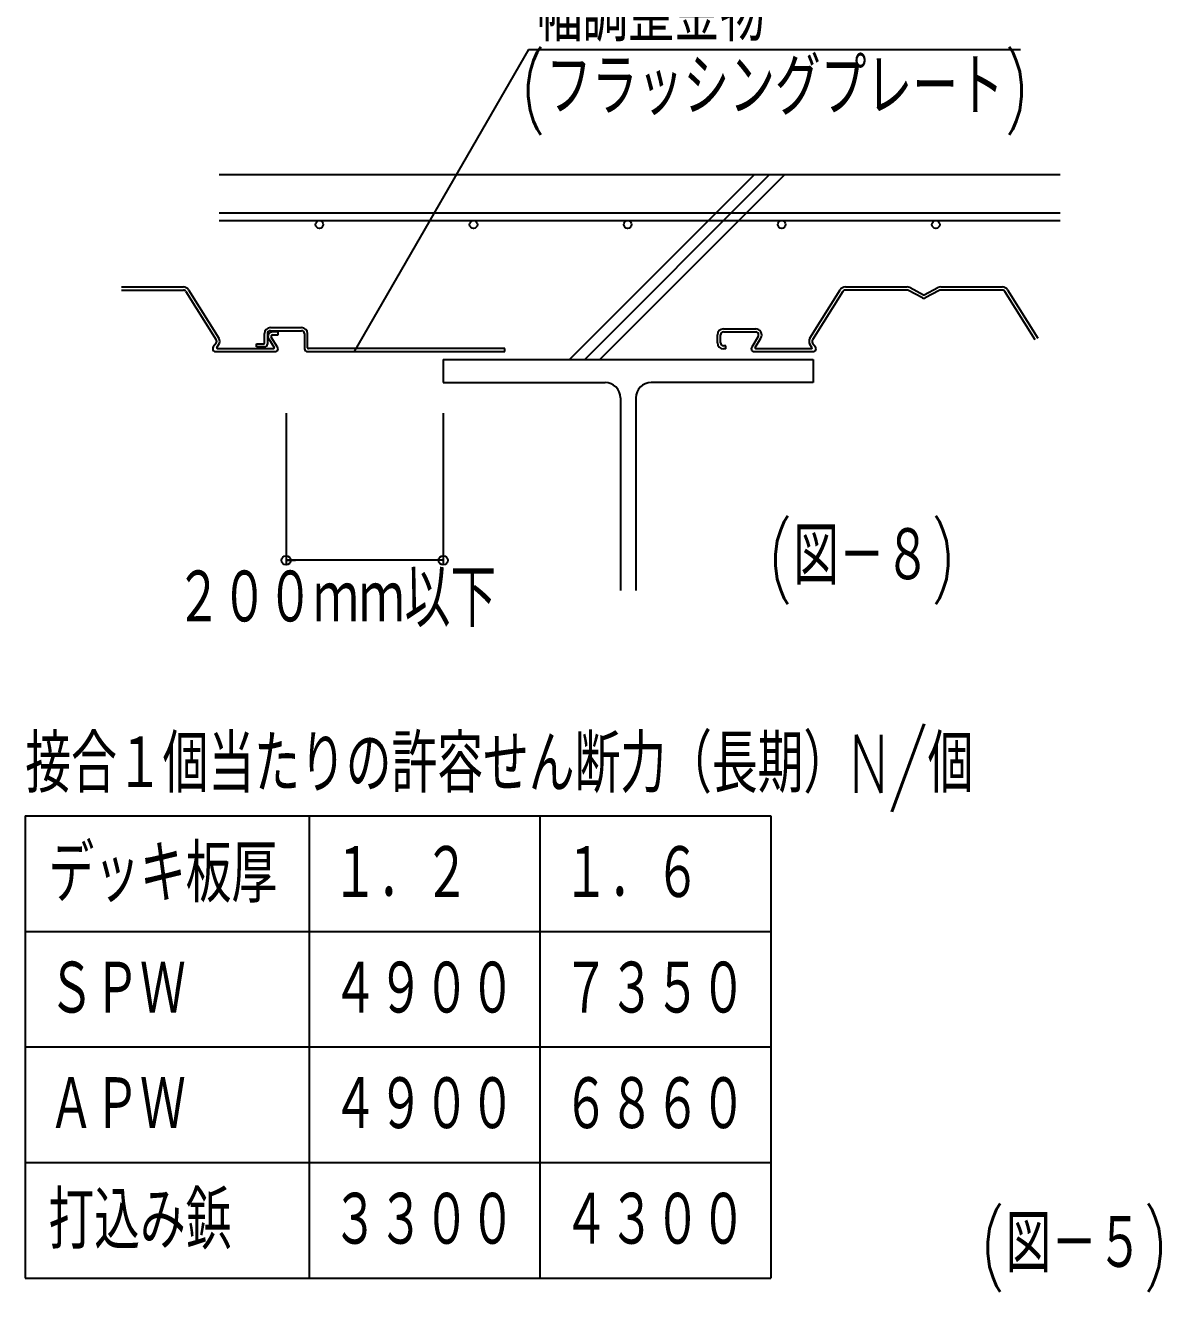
# Model space of a CAD drawing. Extents: x 4 to 588, y 3 to 416.
# Drawn here: x 237.6 to 286.8, y 88 to 142.8 of the extents above; entities that cross this region are included whole.
import ezdxf
from ezdxf.enums import TextEntityAlignment as Align

# ---------------------------------------------------------------- set-up
doc = ezdxf.new("R2010")
doc.units = 0
doc.header["$LTSCALE"] = 0.5
doc.header["$MEASUREMENT"] = 0
doc.layers.add('M2-2-0', color=7, linetype='Continuous')
doc.styles.get("Standard").update_dxf_attribs({"font": 'txt', "width": 0.8, "height": 50, "bigfont": 'EXTFONT'})

msp = doc.modelspace()

# ---------------------------------------------------------------- linework, layer by layer
at = {"layer": 'M2-2-0', "color": 7, "linetype": 'Continuous'}
for p, q in [((259.418, 141.731), (251.871, 128.659)), ((259.418, 141.731), (280.693, 141.731)), ((246.024, 136.326), (282.412, 136.326)), ((269.184, 136.326), (261.184, 128.326)), ((261.844, 128.326), (269.844, 136.326)), ((262.504, 128.326), (270.504, 136.326)), ((246.024, 134.659), (282.412, 134.659)), ((246.024, 134.326), (282.412, 134.326)), ((241.811, 131.459), (244.482, 131.459)), ((241.811, 131.326), (244.482, 131.326)), ((244.59, 131.266), (245.904, 129.175)), ((244.703, 131.337), (246.016, 129.246)), ((271.588, 129.246), (272.901, 131.337)), ((273.014, 131.266), (271.701, 129.175)), ((273.122, 131.459), (275.793, 131.459)), ((275.793, 131.326), (273.122, 131.326)), ((276.458, 130.985), (275.853, 131.31)), ((275.917, 131.428), (276.503, 131.112)), ((276.534, 131.112), (277.122, 131.429)), ((277.183, 131.31), (276.579, 130.985)), ((277.244, 131.459), (279.914, 131.459)), ((279.914, 131.326), (277.244, 131.326)), ((281.336, 129.175), (280.023, 131.266)), ((280.136, 131.337), (281.449, 129.246)), ((247.985, 129.028), (247.985, 129.438)), ((248.118, 129.438), (248.118, 128.989)), ((248.246, 129.699), (249.596, 129.699)), ((248.246, 129.566), (249.596, 129.566)), ((248.577, 129.515), (248.342, 129.515)), ((248.342, 129.382), (248.577, 129.382)), ((248.577, 129.382), (248.577, 129.515)), ((249.724, 129.438), (249.724, 128.787)), ((249.857, 128.826), (249.857, 129.438)), ((267.582, 129.043), (267.582, 129.384)), ((267.716, 129.043), (267.716, 129.384)), ((267.844, 129.646), (269.241, 129.646)), ((267.844, 129.512), (269.241, 129.512)), ((269.35, 129.318), (269.068, 128.854)), ((245.899, 129.032), (245.777, 128.862)), ((245.929, 128.845), (246.007, 128.955)), ((245.956, 128.792), (248.378, 128.792)), ((247.647, 128.861), (247.647, 128.994)), ((247.647, 128.994), (247.952, 128.994)), ((247.99, 128.861), (247.647, 128.861)), ((248.173, 129.207), (248.406, 128.844)), ((248.556, 128.856), (248.286, 129.279)), ((258.39, 128.792), (249.89, 128.792)), ((258.39, 128.659), (258.39, 128.792)), ((267.951, 128.915), (267.844, 128.915)), ((267.951, 128.782), (267.844, 128.782)), ((267.951, 128.782), (267.951, 128.915)), ((269.217, 128.843), (269.464, 129.248)), ((269.246, 128.792), (271.648, 128.792)), ((271.675, 128.845), (271.597, 128.955)), ((271.705, 129.032), (271.828, 128.862)), ((245.881, 128.659), (248.449, 128.659)), ((249.852, 128.659), (258.39, 128.659)), ((255.724, 128.326), (255.724, 127.326)), ((255.724, 128.326), (271.724, 128.326)), ((269.177, 128.659), (271.724, 128.659)), ((271.724, 128.326), (271.724, 127.326)), ((255.724, 127.326), (262.724, 127.326)), ((271.724, 127.326), (264.724, 127.326)), ((263.39, 126.659), (263.39, 118.326)), ((264.057, 126.659), (264.057, 118.326)), ((248.927, 125.992), (248.927, 119.433)), ((255.724, 125.992), (255.724, 119.433)), ((255.724, 119.633), (248.927, 119.633)), ((248.927, 119.633), (249.327, 119.633)), ((255.724, 119.633), (255.324, 119.633)), ((237.645, 108.579), (269.899, 108.579)), ((237.645, 108.579), (237.645, 88.579)), ((249.92, 108.579), (249.92, 88.579)), ((259.91, 108.579), (259.91, 88.579)), ((269.899, 108.579), (269.899, 88.579)), ((237.645, 103.579), (269.899, 103.579)), ((237.645, 98.579), (269.899, 98.579)), ((237.645, 93.579), (269.899, 93.579)), ((237.645, 88.579), (269.899, 88.579))]:
    msp.add_line(p, q, dxfattribs=at)
for centre, radius in [((250.367, 134.159), 0.167), ((257.034, 134.159), 0.167), ((263.701, 134.159), 0.167), ((270.367, 134.159), 0.167), ((277.034, 134.159), 0.167), ((248.927, 119.633), 0.2), ((255.724, 119.633), 0.2)]:
    msp.add_circle(centre, radius, dxfattribs=at)
for centre, radius, start, end in [((244.482, 131.198), 0.261, 32.1382, 90), ((244.482, 131.198), 0.128, 32.1382, 90), ((273.122, 131.198), 0.261, 90, 147.8618), ((273.122, 131.198), 0.128, 90, 147.8618), ((275.793, 131.198), 0.261, 61.6992, 90), ((275.793, 131.198), 0.128, 61.6992, 90), ((276.518, 131.098), 0.128, 241.6992, 298.3008), ((276.518, 131.142), 0.0333, 241.6992, 298.3008), ((277.244, 131.198), 0.261, 90, 118.3008), ((277.244, 131.198), 0.128, 90, 118.3008), ((279.914, 131.198), 0.261, 32.1382, 90), ((279.914, 131.198), 0.128, 32.1382, 90), ((248.246, 129.438), 0.261, 90, 180), ((248.246, 129.438), 0.128, 90, 180), ((248.342, 129.315), 0.2, 90, 212.6131), ((248.342, 129.315), 0.0667, 90, 212.6131), ((249.596, 129.438), 0.261, 360, 90), ((249.596, 129.438), 0.128, 0, 90), ((267.844, 129.384), 0.261, 90, 180), ((267.844, 129.384), 0.128, 90, 180), ((269.241, 129.384), 0.261, 328.6621, 90), ((269.241, 129.384), 0.128, 0, 90), ((269.241, 129.384), 0.128, 328.6621, 360), ((245.881, 128.787), 0.128, 144.3084, 180), ((245.881, 128.787), 0.128, 180, 270), ((245.795, 129.107), 0.128, 324.3084, 32.1382), ((245.956, 128.826), 0.0333, 144.3084, 270), ((245.795, 129.107), 0.261, 324.3084, 32.1382), ((247.952, 129.028), 0.0333, 270, 360), ((247.99, 128.989), 0.128, 270, 360), ((248.378, 128.826), 0.0333, 270, 32.6131), ((248.449, 128.787), 0.128, 270, 360), ((248.449, 128.787), 0.128, 0, 32.6131), ((249.852, 128.787), 0.128, 180, 270), ((249.89, 128.826), 0.0333, 180, 270), ((267.844, 129.043), 0.261, 180, 270), ((267.844, 129.043), 0.128, 180, 270), ((269.177, 128.787), 0.128, 148.6621, 270), ((269.246, 128.826), 0.0333, 148.6621, 270), ((271.809, 129.107), 0.261, 147.8618, 215.6916), ((271.648, 128.826), 0.0333, 270, 35.6916), ((271.809, 129.107), 0.128, 147.8618, 215.6916), ((271.724, 128.787), 0.128, 270, 360), ((271.724, 128.787), 0.128, 0, 35.6916), ((262.724, 126.659), 0.667, 0, 90), ((264.724, 126.659), 0.667, 90, 180)]:
    msp.add_arc(centre, radius, start, end, dxfattribs=at)

# ---------------------------------------------------------------- texts
at = {"layer": 'M2-2-0', "color": 7, "linetype": 'Continuous', "width": 0.72}
for s, p in [('幅調整金物', (259.761, 142.081)), ('(フラッシングプレート)', (259.093, 138.874)), ('(図－８)', (269.783, 118.576)), ('２００ｍｍ以下', (244.152, 116.749)), ('接合１個当たりの許容せん断力（長期）N/個', (237.645, 109.579)), ('(図－５)', (278.969, 88.827))]:
    msp.add_text(s, height=2.5, dxfattribs=at).set_placement(p)
for s, p in [('デッキ板厚', (238.645, 106.079)), ('１．２', (250.92, 106.079)), ('１．６', (260.91, 106.079)), ('ＳＰＷ', (238.645, 101.079)), ('４９００', (250.92, 101.079)), ('７３５０', (260.91, 101.079)), ('ＡＰＷ', (238.645, 96.079)), ('４９００', (250.92, 96.079)), ('６８６０', (260.91, 96.079)), ('打込み鋲', (238.645, 91.079)), ('３３００', (250.92, 91.079)), ('４３００', (260.91, 91.079))]:
    msp.add_text(s, height=2.5, dxfattribs=at).set_placement(p, align=Align.MIDDLE_LEFT)

doc.saveas('drawing.dxf')
